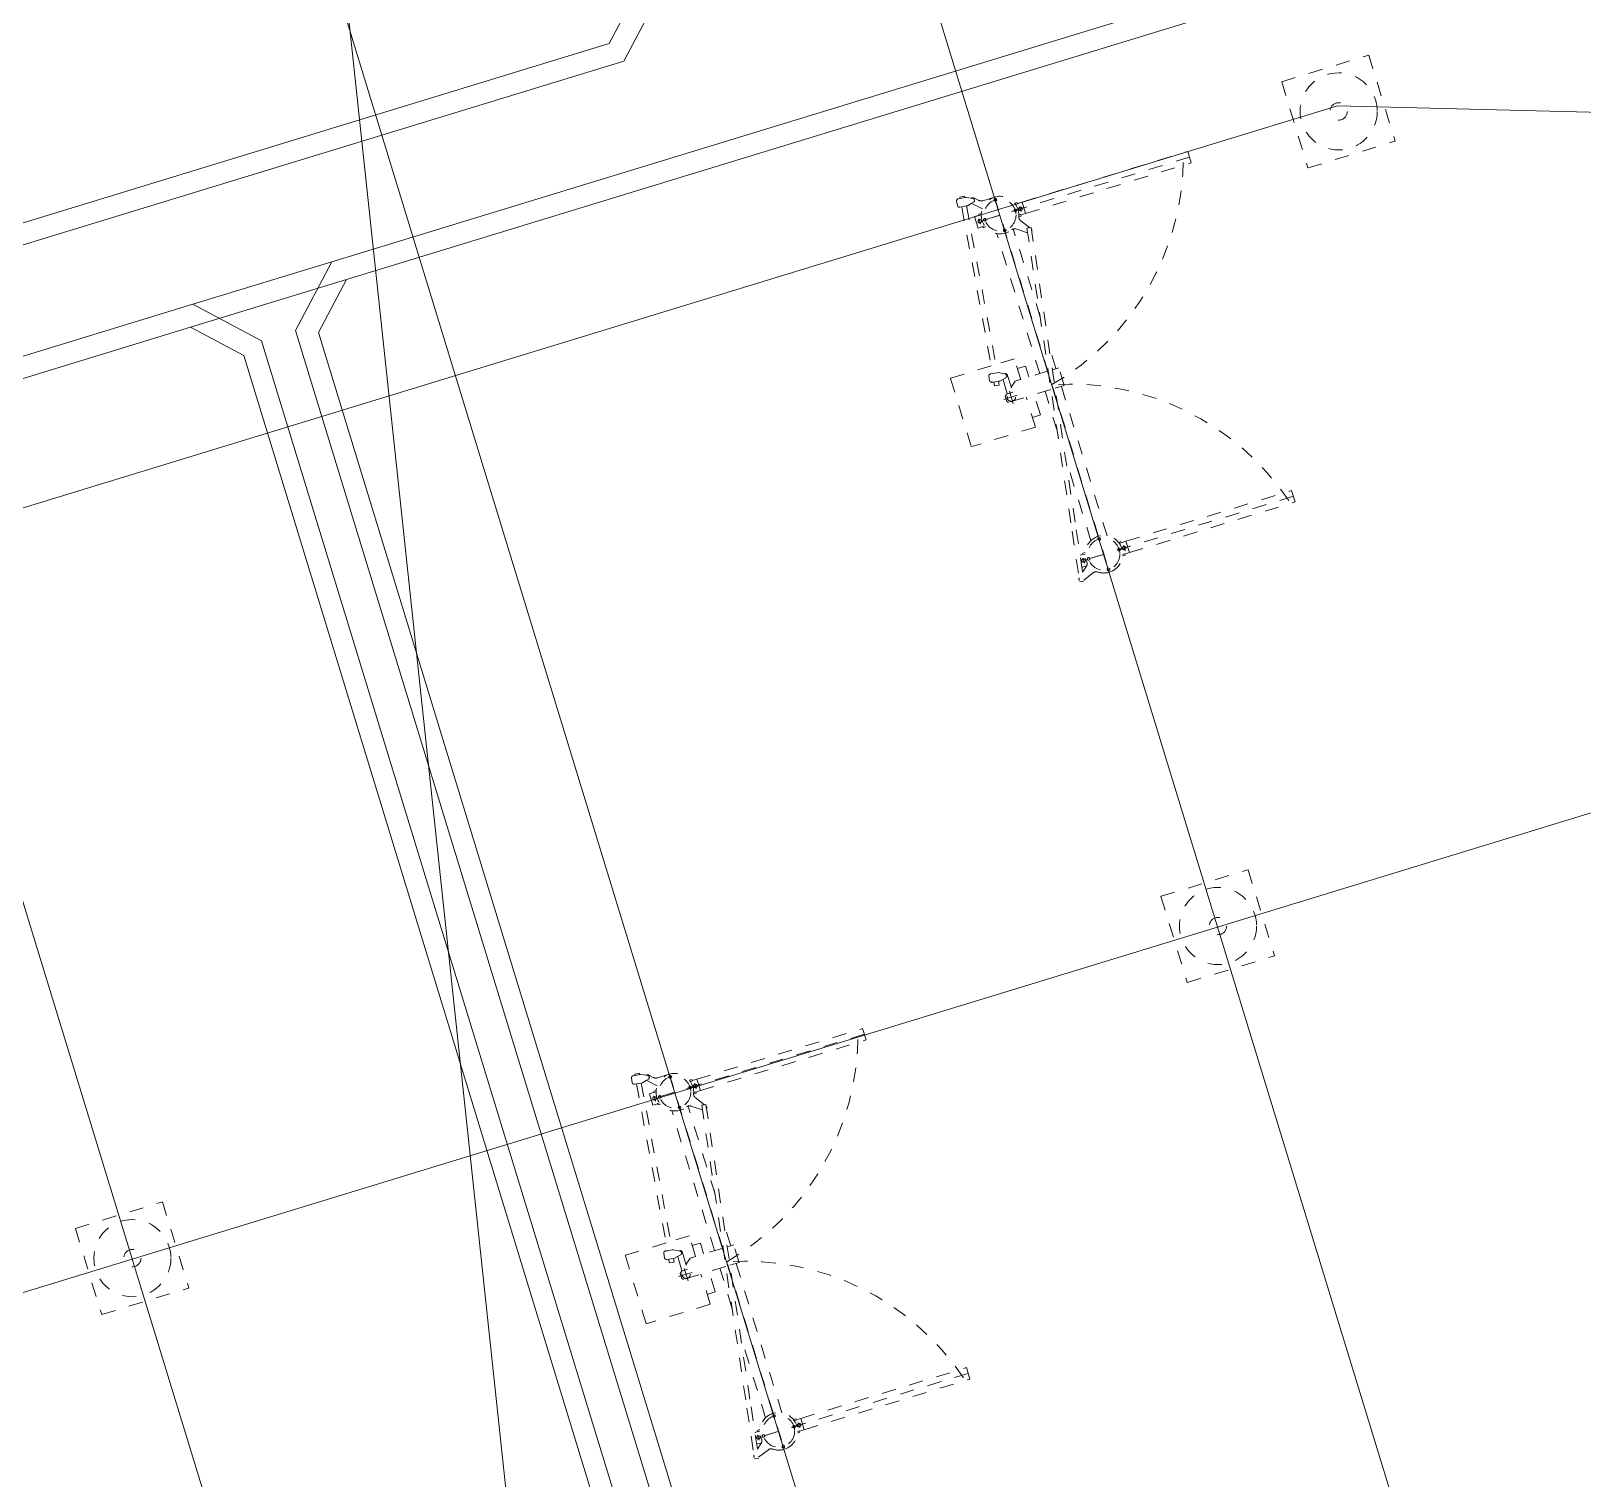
# Model space of a CAD drawing. Header units: metres. Extents: x 0 to 551036, y 0 to 1845929.
# Drawn here: x 547474.98 to 547485.91, y 1841890.97 to 1841901.18 of the extents above; entities that cross this region are included whole.
import ezdxf

# ---------------------------------------------------------------- set-up
doc = ezdxf.new("R2010")
doc.units = ezdxf.units.M
doc.header["$MEASUREMENT"] = 0
doc.linetypes.add('02 Xref KB1 MBTB$0$DASHED2', pattern=[0.375, 0.25, -0.125])
doc.linetypes.add('02 Xref KB1 MBTB$0$HIDDEN', pattern=[0.375, 0.25, -0.125])
for name, color, linetype, lineweight in [('_0', 7, 'Continuous', 0), ('BD HH1 KEM TMB$0$nha', 7, 'Continuous', 0), ('Level 10', 7, 'Continuous', 0), ('Level 62', 7, 'Continuous', 0)]:
    doc.layers.add(name, color=color, linetype=linetype, lineweight=lineweight)

# ---------------------------------------------------------------- blocks, each defined once
blk = doc.blocks.new('BAR')
at = {"color": 1, "lineweight": 13, "elevation": 0, "flags": 128}
blk.add_lwpolyline([(470460, 2696384), (926265, 2696383)], dxfattribs=at)
at = {"color": 3, "lineweight": 13, "elevation": 0, "flags": 128}
blk.add_lwpolyline([(470460, 2656389), (926264, 2656389)], dxfattribs=at)
at = {"color": 2, "lineweight": 13, "elevation": 0, "flags": 128}
blk.add_lwpolyline([(470459, 2616389), (926264, 2616390)], dxfattribs=at)
blk = doc.blocks.new('PL')
at = {"color": 251, "linetype": '02 Xref KB1 MBTB$0$HIDDEN', "lineweight": -2, "ltscale": 2000}
for p, q in [((525237, 2869587, 0), (525231, 2869580, 0)), ((525231, 2869580, 0), (525231, 2863173, 0)), ((531575, 2869587, 0), (525237, 2869587, 0)), ((531575, 2869587, 0), (531581, 2869580, 0)), ((531581, 2869580, 0), (531581, 2863173, 0)), ((525231, 2863173, 0), (525237, 2863166, 0)), ((531575, 2863166, 0), (525237, 2863166, 0)), ((531581, 2863173, 0), (531575, 2863166, 0)), ((513386, 2828365, 0), (513386, 2833057, 0)), ((513416, 2833078, 0), (518396, 2833078, 0)), ((518426, 2833058, 0), (518416, 2833058, 0)), ((518426, 2830071, 0), (518426, 2833058, 0)), ((515606, 2829653, 0), (515706, 2829753, 0)), ((515606, 2826532, 0), (515606, 2829653, 0)), ((515706, 2829753, 0), (516082, 2829753, 0)), ((515906, 2829926, 0), (515906, 2828917, 0)), ((516237, 2829568, 0), (516082, 2829753, 0)), ((516965, 2829933, 0), (517012, 2830270, 0)), ((517236, 2829895, 0), (516965, 2829933, 0)), ((517283, 2830232, 0), (517012, 2830270, 0)), ((517225, 2829816, 0), (517236, 2829898, 0)), ((517328, 2829338, 0), (517225, 2829816, 0)), ((517236, 2829898, 0), (517283, 2830229, 0)), ((517283, 2830229, 0), (517303, 2830370, 0)), ((517778, 2830445, 0), (517461, 2830490, 0)), ((517588, 2829302, 0), (517819, 2829732, 0)), ((517819, 2829732, 0), (517831, 2829814, 0)), ((529717, 2828447, 0), (517828, 2829797, 0)), ((517831, 2829814, 0), (517877, 2830146, 0)), ((529754, 2828785, 0), (517876, 2830134, 0)), ((517877, 2830146, 0), (517897, 2830287, 0)), ((518426, 2828365, 0), (518426, 2829729, 0)), ((502040, 2828567, 0), (501996, 2828270, 0)), ((505622, 2828029, 0), (502040, 2828567, 0)), ((516337, 2829368, 0), (515422, 2829368, 0)), ((517243, 2829568, 0), (516206, 2829568, 0)), ((516206, 2829168, 0), (516206, 2829568, 0)), ((517516, 2829168, 0), (516206, 2829168, 0)), ((516906, 2828770, 0), (516572, 2829168, 0)), ((516906, 2826337, 0), (516906, 2828770, 0)), ((517516, 2829168, 0), (517616, 2829268, 0)), ((517616, 2829367, 0), (517616, 2829268, 0)), ((529717, 2828446, 0), (529753, 2828779, 0)), ((529753, 2828779, 0), (529768, 2828920, 0)), ((530241, 2829010, 0), (529923, 2829044, 0)), ((530313, 2828381, 0), (530349, 2828714, 0)), ((530349, 2828714, 0), (530365, 2828856, 0)), ((530449, 2828706, 0), (530350, 2828716, 0)), ((530412, 2828368, 0), (530449, 2828706, 0)), ((505622, 2827726, 0), (501996, 2828270, 0)), ((502379, 2827435, 0), (502078, 2828258, 0)), ((502971, 2827783, 0), (502633, 2828174, 0)), ((502986, 2828118, 0), (502986, 2827767, 0)), ((502986, 2828076, 0), (502986, 2828026, 0)), ((503586, 2827868, 0), (503201, 2827868, 0)), ((503586, 2827868, 0), (503201, 2827868, 0)), ((503586, 2827868, 0), (503201, 2827868, 0)), ((503406, 2824424, 0), (503406, 2828070, 0)), ((503406, 2812402, 0), (503406, 2828070, 0)), ((503806, 2827776, 0), (503906, 2827776, 0)), ((503806, 2827776, 0), (503806, 2827631, 0)), ((503826, 2827995, 0), (503826, 2827776, 0)), ((503906, 2827776, 0), (503906, 2827595, 0)), ((526968, 2824829, 0), (505622, 2828029, 0)), ((526924, 2824532, 0), (505622, 2827726, 0)), ((513386, 2828365, 0), (515606, 2828365, 0)), ((514106, 2828365, 0), (514106, 2827768, 0)), ((514106, 2827768, 0), (515606, 2827768, 0)), ((516906, 2828365, 0), (518426, 2828365, 0)), ((516906, 2827768, 0), (517706, 2827768, 0)), ((517706, 2828365, 0), (517706, 2827768, 0)), ((528006, 2827776, 0), (527906, 2827776, 0)), ((528006, 2827776, 0), (527906, 2827776, 0)), ((527906, 2827776, 0), (527906, 2827595, 0)), ((527986, 2828118, 0), (527986, 2827776, 0)), ((528826, 2828118, 0), (527986, 2828118, 0)), ((528006, 2827776, 0), (528006, 2827631, 0)), ((528586, 2827868, 0), (528201, 2827868, 0)), ((528586, 2827868, 0), (528201, 2827868, 0)), ((528586, 2827868, 0), (528201, 2827868, 0)), ((528406, 2824517, 0), (528406, 2828224, 0)), ((528406, 2812402, 0), (528406, 2828070, 0)), ((528806, 2827776, 0), (528806, 2827631, 0)), ((528806, 2827776, 0), (528906, 2827776, 0)), ((528826, 2828118, 0), (528826, 2827776, 0)), ((528906, 2827776, 0), (528906, 2827595, 0)), ((529191, 2827436, 0), (529776, 2828021, 0)), ((529708, 2828364, 0), (529717, 2828446, 0)), ((529782, 2828067, 0), (529708, 2828364, 0)), ((529826, 2827890, 0), (529782, 2828067, 0)), ((529848, 2827527, 0), (530103, 2827782, 0)), ((530087, 2827861, 0), (530132, 2827952, 0)), ((530132, 2827952, 0), (530304, 2828299, 0)), ((530302, 2828301, 0), (530311, 2828383, 0)), ((530412, 2828368, 0), (530313, 2828378, 0)), ((529757, 2826368, 0), (501925, 2826368, 0)), ((504588, 2826968, 0), (510677, 2826968, 0)), ((512700, 2826968, 0), (515606, 2826968, 0)), ((516906, 2826968, 0), (527225, 2826968, 0)), ((529731, 2827244, 0), (529731, 2826368, 0)), ((504588, 2825768, 0), (515606, 2825768, 0)), ((515606, 2825553, 0), (515606, 2826229, 0)), ((515606, 2825553, 0), (516906, 2825553, 0)), ((516906, 2825553, 0), (516906, 2826034, 0)), ((516906, 2825768, 0), (518680, 2825768, 0)), ((516906, 2825768, 0), (518680, 2825768, 0)), ((520703, 2825768, 0), (527198, 2825768, 0)), ((527145, 2825592, 0), (526650, 2824876, 0)), ((502906, 2824960, 0), (502906, 2825141, 0)), ((503006, 2824960, 0), (502906, 2824960, 0)), ((502986, 2824618, 0), (502986, 2824960, 0)), ((503826, 2824618, 0), (502986, 2824618, 0)), ((502986, 2824618, 0), (502986, 2812402, 0)), ((503006, 2824960, 0), (503006, 2825105, 0)), ((503586, 2824868, 0), (503201, 2824868, 0)), ((503586, 2824868, 0), (503201, 2824868, 0)), ((503806, 2824960, 0), (503806, 2825105, 0)), ((503806, 2824960, 0), (503906, 2824960, 0)), ((503826, 2824618, 0), (503826, 2824960, 0)), ((503826, 2824618, 0), (503826, 2812402, 0)), ((503906, 2824960, 0), (503906, 2825141, 0)), ((526968, 2824829, 0), (526924, 2824532, 0)), ((527631, 2825107, 0), (526938, 2824628, 0)), ((527906, 2824960, 0), (527906, 2825141, 0)), ((528006, 2824960, 0), (527906, 2824960, 0)), ((528006, 2824960, 0), (527906, 2824960, 0)), ((527986, 2824618, 0), (527986, 2824960, 0)), ((528826, 2824618, 0), (527986, 2824618, 0)), ((527986, 2824618, 0), (527986, 2812402, 0)), ((528006, 2824960, 0), (528006, 2825105, 0)), ((528586, 2824868, 0), (528201, 2824868, 0)), ((528586, 2824868, 0), (528201, 2824868, 0)), ((528806, 2824960, 0), (528806, 2825105, 0)), ((528806, 2824960, 0), (528906, 2824960, 0)), ((528826, 2824618, 0), (528826, 2824960, 0)), ((528826, 2824618, 0), (528826, 2812402, 0)), ((528906, 2824960, 0), (528906, 2825141, 0)), ((502986, 2812402, 0), (503826, 2812402, 0)), ((527986, 2812402, 0), (528826, 2812402, 0)), ((565799, 2788362, 0), (565799, 2793054, 0)), ((565829, 2793075, 0), (570809, 2793075, 0)), ((570839, 2793055, 0), (570829, 2793055, 0)), ((570839, 2790068, 0), (570839, 2793055, 0)), ((569377, 2789930, 0), (569424, 2790267, 0)), ((569696, 2790229, 0), (569424, 2790267, 0)), ((569695, 2790226, 0), (569715, 2790367, 0)), ((570190, 2790442, 0), (569873, 2790486, 0)), ((570290, 2790143, 0), (570309, 2790284, 0)), ((525237, 2789573, 0), (525231, 2789566, 0)), ((525231, 2789566, 0), (525231, 2783159, 0)), ((531575, 2789573, 0), (525237, 2789573, 0)), ((531575, 2789573, 0), (531581, 2789566, 0)), ((531581, 2789566, 0), (531581, 2783159, 0)), ((568749, 2789365, 0), (567834, 2789365, 0)), ((568019, 2789650, 0), (568119, 2789750, 0)), ((568019, 2786529, 0), (568019, 2789650, 0)), ((568119, 2789750, 0), (568494, 2789750, 0)), ((568319, 2789923, 0), (568319, 2788914, 0)), ((568649, 2789565, 0), (568494, 2789750, 0)), ((569656, 2789565, 0), (568619, 2789565, 0)), ((568619, 2789165, 0), (568619, 2789565, 0)), ((569929, 2789165, 0), (568619, 2789165, 0)), ((569319, 2788767, 0), (568985, 2789165, 0)), ((569649, 2789892, 0), (569377, 2789930, 0)), ((569637, 2789813, 0), (569649, 2789894, 0)), ((569741, 2789335, 0), (569637, 2789813, 0)), ((569649, 2789894, 0), (569695, 2790226, 0)), ((569929, 2789165, 0), (570029, 2789265, 0)), ((570001, 2789299, 0), (570232, 2789729, 0)), ((570029, 2789363, 0), (570029, 2789265, 0)), ((570232, 2789729, 0), (570243, 2789811, 0)), ((582129, 2788444, 0), (570241, 2789794, 0)), ((570243, 2789811, 0), (570290, 2790143, 0)), ((582166, 2788782, 0), (570288, 2790131, 0)), ((570839, 2788362, 0), (570839, 2789726, 0)), ((554453, 2788563, 0), (554408, 2788267, 0)), ((558034, 2787723, 0), (554408, 2788267, 0)), ((558034, 2788026, 0), (554453, 2788563, 0)), ((554792, 2787432, 0), (554490, 2788254, 0)), ((555383, 2787780, 0), (555045, 2788171, 0)), ((555399, 2788115, 0), (555399, 2787764, 0)), ((555399, 2788073, 0), (555399, 2788023, 0)), ((555819, 2784421, 0), (555819, 2788066, 0)), ((555819, 2772399, 0), (555819, 2788066, 0)), ((565799, 2788362, 0), (568019, 2788362, 0)), ((566519, 2788362, 0), (566519, 2787765, 0)), ((569319, 2786334, 0), (569319, 2788767, 0)), ((569319, 2788362, 0), (570839, 2788362, 0)), ((570119, 2788362, 0), (570119, 2787765, 0)), ((580399, 2788115, 0), (580399, 2787773, 0)), ((581239, 2788115, 0), (580399, 2788115, 0)), ((580819, 2784514, 0), (580819, 2788221, 0)), ((580819, 2772399, 0), (580819, 2788066, 0)), ((581239, 2788115, 0), (581239, 2787773, 0)), ((582120, 2788361, 0), (582129, 2788443, 0)), ((582194, 2788064, 0), (582120, 2788361, 0)), ((582129, 2788443, 0), (582165, 2788776, 0)), ((582165, 2788776, 0), (582181, 2788917, 0)), ((582238, 2787887, 0), (582194, 2788064, 0)), ((582653, 2789007, 0), (582335, 2789041, 0)), ((582544, 2787948, 0), (582717, 2788296, 0)), ((582715, 2788298, 0), (582723, 2788380, 0)), ((582825, 2788365, 0), (582725, 2788375, 0)), ((582726, 2788378, 0), (582762, 2788711, 0)), ((582762, 2788711, 0), (582777, 2788852, 0)), ((582861, 2788703, 0), (582762, 2788713, 0)), ((582825, 2788365, 0), (582861, 2788703, 0)), ((555999, 2787865, 0), (555614, 2787865, 0)), ((555999, 2787865, 0), (555614, 2787865, 0)), ((555999, 2787865, 0), (555614, 2787865, 0)), ((556219, 2787773, 0), (556319, 2787773, 0)), ((556219, 2787773, 0), (556219, 2787628, 0)), ((556239, 2787992, 0), (556239, 2787773, 0)), ((556319, 2787773, 0), (556319, 2787592, 0)), ((557000, 2786965, 0), (563090, 2786965, 0)), ((579380, 2784825, 0), (558034, 2788026, 0)), ((579336, 2784529, 0), (558034, 2787723, 0)), ((565113, 2786965, 0), (568019, 2786965, 0)), ((566519, 2787765, 0), (568019, 2787765, 0)), ((569319, 2787765, 0), (570119, 2787765, 0)), ((569319, 2786965, 0), (579637, 2786965, 0)), ((580419, 2787773, 0), (580319, 2787773, 0)), ((580419, 2787773, 0), (580319, 2787773, 0)), ((580319, 2787773, 0), (580319, 2787592, 0)), ((580419, 2787773, 0), (580419, 2787628, 0)), ((580999, 2787865, 0), (580614, 2787865, 0)), ((580999, 2787865, 0), (580614, 2787865, 0)), ((580999, 2787865, 0), (580614, 2787865, 0)), ((581219, 2787773, 0), (581219, 2787628, 0)), ((581219, 2787773, 0), (581319, 2787773, 0)), ((581319, 2787773, 0), (581319, 2787592, 0)), ((581603, 2787432, 0), (582189, 2788018, 0)), ((582144, 2787241, 0), (582144, 2786365, 0)), ((582261, 2787524, 0), (582516, 2787779, 0)), ((582500, 2787858, 0), (582544, 2787948, 0)), ((582170, 2786365, 0), (554338, 2786365, 0)), ((568019, 2785550, 0), (568019, 2786226, 0)), ((569319, 2785550, 0), (569319, 2786031, 0)), ((555319, 2784957, 0), (555319, 2785138, 0)), ((555419, 2784957, 0), (555319, 2784957, 0)), ((555399, 2784615, 0), (555399, 2784957, 0)), ((555419, 2784957, 0), (555419, 2785102, 0)), ((555999, 2784865, 0), (555614, 2784865, 0)), ((555999, 2784865, 0), (555614, 2784865, 0)), ((556219, 2784957, 0), (556219, 2785102, 0)), ((556219, 2784957, 0), (556319, 2784957, 0)), ((556239, 2784615, 0), (556239, 2784957, 0)), ((556319, 2784957, 0), (556319, 2785138, 0)), ((557000, 2785765, 0), (568019, 2785765, 0)), ((568019, 2785550, 0), (569319, 2785550, 0)), ((569319, 2785765, 0), (571092, 2785765, 0)), ((569319, 2785765, 0), (571092, 2785765, 0)), ((573115, 2785765, 0), (579610, 2785765, 0)), ((579557, 2785589, 0), (579063, 2784873, 0)), ((579380, 2784825, 0), (579336, 2784529, 0)), ((580043, 2785104, 0), (579350, 2784625, 0)), ((580319, 2784957, 0), (580319, 2785138, 0)), ((580419, 2784957, 0), (580319, 2784957, 0)), ((580419, 2784957, 0), (580319, 2784957, 0)), ((580399, 2784615, 0), (580399, 2784957, 0)), ((580419, 2784957, 0), (580419, 2785102, 0)), ((580999, 2784865, 0), (580614, 2784865, 0)), ((580999, 2784865, 0), (580614, 2784865, 0)), ((581219, 2784957, 0), (581219, 2785102, 0)), ((581219, 2784957, 0), (581319, 2784957, 0)), ((581239, 2784615, 0), (581239, 2784957, 0)), ((581319, 2784957, 0), (581319, 2785138, 0)), ((556239, 2784615, 0), (555399, 2784615, 0)), ((555399, 2784615, 0), (555399, 2772399, 0)), ((556239, 2784615, 0), (556239, 2772399, 0)), ((581239, 2784615, 0), (580399, 2784615, 0)), ((580399, 2784615, 0), (580399, 2772399, 0)), ((581239, 2784615, 0), (581239, 2772399, 0)), ((525231, 2783159, 0), (525237, 2783152, 0)), ((531575, 2783152, 0), (525237, 2783152, 0)), ((531581, 2783159, 0), (531575, 2783152, 0)), ((555399, 2772399, 0), (556239, 2772399, 0)), ((580399, 2772399, 0), (581239, 2772399, 0)), ((577656, 2764639, 0), (577649, 2764633, 0)), ((577649, 2764633, 0), (577649, 2758225, 0)), ((583993, 2764639, 0), (577656, 2764639, 0)), ((583993, 2764639, 0), (584000, 2764633, 0)), ((584000, 2764633, 0), (584000, 2758225, 0)), ((577649, 2758225, 0), (577656, 2758219, 0)), ((583993, 2758219, 0), (577656, 2758219, 0)), ((584000, 2758225, 0), (583993, 2758219, 0))]:
    blk.add_line(p, q, dxfattribs=at)
for centre, radius in [((528406, 2866356, 0), 2718), ((528406, 2866356, 0), 611), ((515906, 2829368, 0), 300), ((503406, 2826368, 0), 1125), ((503406, 2827868, 0), 120), ((503406, 2827493, 0), 90), ((528406, 2826368, 0), 1125), ((528406, 2827868, 0), 120), ((528406, 2827493, 0), 90), ((502281, 2826368, 0), 90), ((504531, 2826368, 0), 90), ((527281, 2826368, 0), 90), ((529531, 2826368, 0), 90), ((503406, 2825243, 0), 90), ((528406, 2825243, 0), 90), ((503406, 2824868, 0), 120), ((528406, 2824868, 0), 120), ((568319, 2789365, 0), 300), ((528406, 2786342, 0), 2718), ((555819, 2786365, 0), 1125), ((555819, 2787865, 0), 120), ((555819, 2787490, 0), 90), ((580819, 2786365, 0), 1125), ((580819, 2787865, 0), 120), ((580819, 2787490, 0), 90), ((528406, 2786342, 0), 611), ((554694, 2786365, 0), 90), ((556944, 2786365, 0), 90), ((579694, 2786365, 0), 90), ((581944, 2786365, 0), 90), ((555819, 2784865, 0), 120), ((555819, 2785240, 0), 90), ((580819, 2784865, 0), 120), ((580819, 2785240, 0), 90), ((580825, 2761408, 0), 2718), ((580825, 2761408, 0), 611)]:
    blk.add_circle(centre, radius, dxfattribs=at)
for centre, radius, start, end in [((518396, 2833058, 0), 20, 0, 90), ((517442, 2830351, 0), 140, 82.00153, 172.00153), ((517758, 2830306, 0), 140, 352.00153, 82.00153), ((502216, 2828389, 0), 175, 50.46972, 112.47385), ((517465, 2829368, 0), 140, 192.19868, 331.80427), ((529907, 2828905, 0), 140, 83.79968, 173.79968), ((530226, 2828871, 0), 140, 353.79968, 83.79968), ((502098, 2827331, 0), 300, 323.63923, 20.12962), ((503198, 2827980, 0), 300, 220.87037, 277.36086), ((503406, 2826368, 0), 1325, 360, 97.36086), ((528406, 2826368, 0), 1325, 248.13913, 201.86077), ((530131, 2827244, 0), 400, 135.00005, 180.00005), ((529962, 2827924, 0), 140, 193.99682, 333.60241), ((529997, 2827888, 0), 150, 314.99996, 30.42774), ((503406, 2826368, 0), 1325, 143.63923, 180), ((503406, 2826368, 0), 1325, 180, 360), ((497822, 2830576, 0), 18567, 286.86865, 346.90201), ((533990, 2830576, 0), 18567, 193.09799, 253.13135), ((526898, 2825763, 0), 300, 325.37038, 21.86077), ((526748, 2824710, 0), 175, 230.46836, 292.47454), ((527801, 2824860, 0), 300, 68.13913, 124.62962), ((570809, 2793055, 0), 20, 0, 90), ((569854, 2790348, 0), 140, 82.00153, 172.00153), ((570171, 2790303, 0), 140, 352.00153, 82.00153), ((569877, 2789365, 0), 140, 192.19868, 331.80427), ((554628, 2788385, 0), 175, 50.46972, 112.47385), ((582320, 2788902, 0), 140, 83.79968, 173.79968), ((582638, 2788868, 0), 140, 353.79968, 83.79968), ((555819, 2786365, 0), 1325, 143.63923, 180), ((554510, 2787328, 0), 300, 323.63923, 20.12962), ((555610, 2787976, 0), 300, 220.87037, 277.36086), ((555819, 2786365, 0), 1325, 360, 97.36086), ((580819, 2786365, 0), 1325, 248.13913, 201.86077), ((582544, 2787241, 0), 400, 135.00005, 180.00005), ((582374, 2787921, 0), 140, 193.99682, 333.60241), ((582410, 2787885, 0), 150, 314.99996, 30.42774), ((555819, 2786365, 0), 1325, 180, 360), ((550234, 2790573, 0), 18567, 286.86865, 346.90201), ((586403, 2790573, 0), 18567, 193.09799, 253.13135), ((579310, 2785760, 0), 300, 325.37038, 21.86077), ((580213, 2784857, 0), 300, 68.13913, 124.62962), ((579160, 2784707, 0), 175, 230.46836, 292.47454)]:
    blk.add_arc(centre, radius, start, end, dxfattribs=at)
blk = doc.blocks.new('Substation')
at = {"color": 251, "linetype": '02 Xref KB1 MBTB$0$DASHED2', "ltscale": 2000, "elevation": 0}
for points in [[(3138624.318, 2123971.333), (3138624.318, 2123928.781), (3138624.319, 2124421.24)], [(3138664.658, 2123996.237), (3138677.188, 2124033.779), (3138677.195, 2124098.688), (3138677.195, 2124138.763), (3138664.68, 2124183.787)]]:
    blk.add_lwpolyline(points, dxfattribs=at)
at = {"layer": 'BD HH1 KEM TMB$0$nha', "lineweight": 13}
for p, q in [((3138685.914, 2124115.634, 0), (3138682.914, 2124112.634, 0)), ((3138687.414, 2124115.012, 0), (3138683.536, 2124111.134, 0)), ((3138682.914, 2124112.634, 0), (3138584.323, 2124112.634, 0)), ((3138683.536, 2124111.134, 0), (3138585.823, 2124111.134, 0)), ((3138585.823, 2124108.634, 0), (3138683.536, 2124108.634, 0)), ((3138683.536, 2124108.634, 0), (3138687.414, 2124104.755, 0)), ((3138584.323, 2124107.134, 0), (3138682.914, 2124107.134, 0)), ((3138682.914, 2124107.134, 0), (3138685.914, 2124104.134, 0))]:
    blk.add_line(p, q, dxfattribs=at)
at = {"layer": 'Level 62', "lineweight": 13}
for p, q in [((3138687.414, 2124159.365, 0), (3138687.414, 2124115.012, 0)), ((3138694.914, 2124080.957, 0), (3138694.914, 2124159.365, 0)), ((3138685.914, 2124158.744, 0), (3138685.914, 2124115.634, 0)), ((3138696.414, 2124081.578, 0), (3138696.414, 2124158.744, 0)), ((3138685.914, 2124115.634, 0), (3138685.914, 2124104.134, 0)), ((3138687.414, 2124115.012, 0), (3138687.414, 2124104.755, 0)), ((3138687.414, 2124104.755, 0), (3138687.414, 2123994.038, 0)), ((3138685.914, 2124104.134, 0), (3138685.914, 2123994.66, 0)), ((3138699.414, 2124078.578, 0), (3138696.414, 2124081.578, 0)), ((3138694.914, 2124080.957, 0), (3138698.793, 2124077.078, 0))]:
    blk.add_line(p, q, dxfattribs=at)
at = {"xscale": 0.001, "yscale": 0.001, "zscale": 0.001}
for name, p in [('PL', (3138095.963, 2121272.398, 0)), ('BAR', (3138095.963, 2121442.398, 0))]:
    blk.add_blockref(name, p, dxfattribs=at)

msp = doc.modelspace()

# ---------------------------------------------------------------- block references
at = {"layer": '_0', "xscale": 0.1, "yscale": 0.1, "zscale": 0.1, "rotation": 107.0123114188912}
msp.add_blockref('Substation', (842423.72785, 1603911.5666), dxfattribs=at)

# ---------------------------------------------------------------- next in the draw order: linework, layer by layer
at = {"layer": 'Level 10', "color": 5, "linetype": 'Continuous', "lineweight": 0, "flags": 128}
msp.add_lwpolyline([(547474.35, 1841928.48), (547475.55, 1841918.81), (547476.52, 1841907.77), (547480.0721, 1841874.519), (547481.34, 1841862.65), (547485.74, 1841832.73)], dxfattribs=at)

doc.saveas('drawing.dxf')
